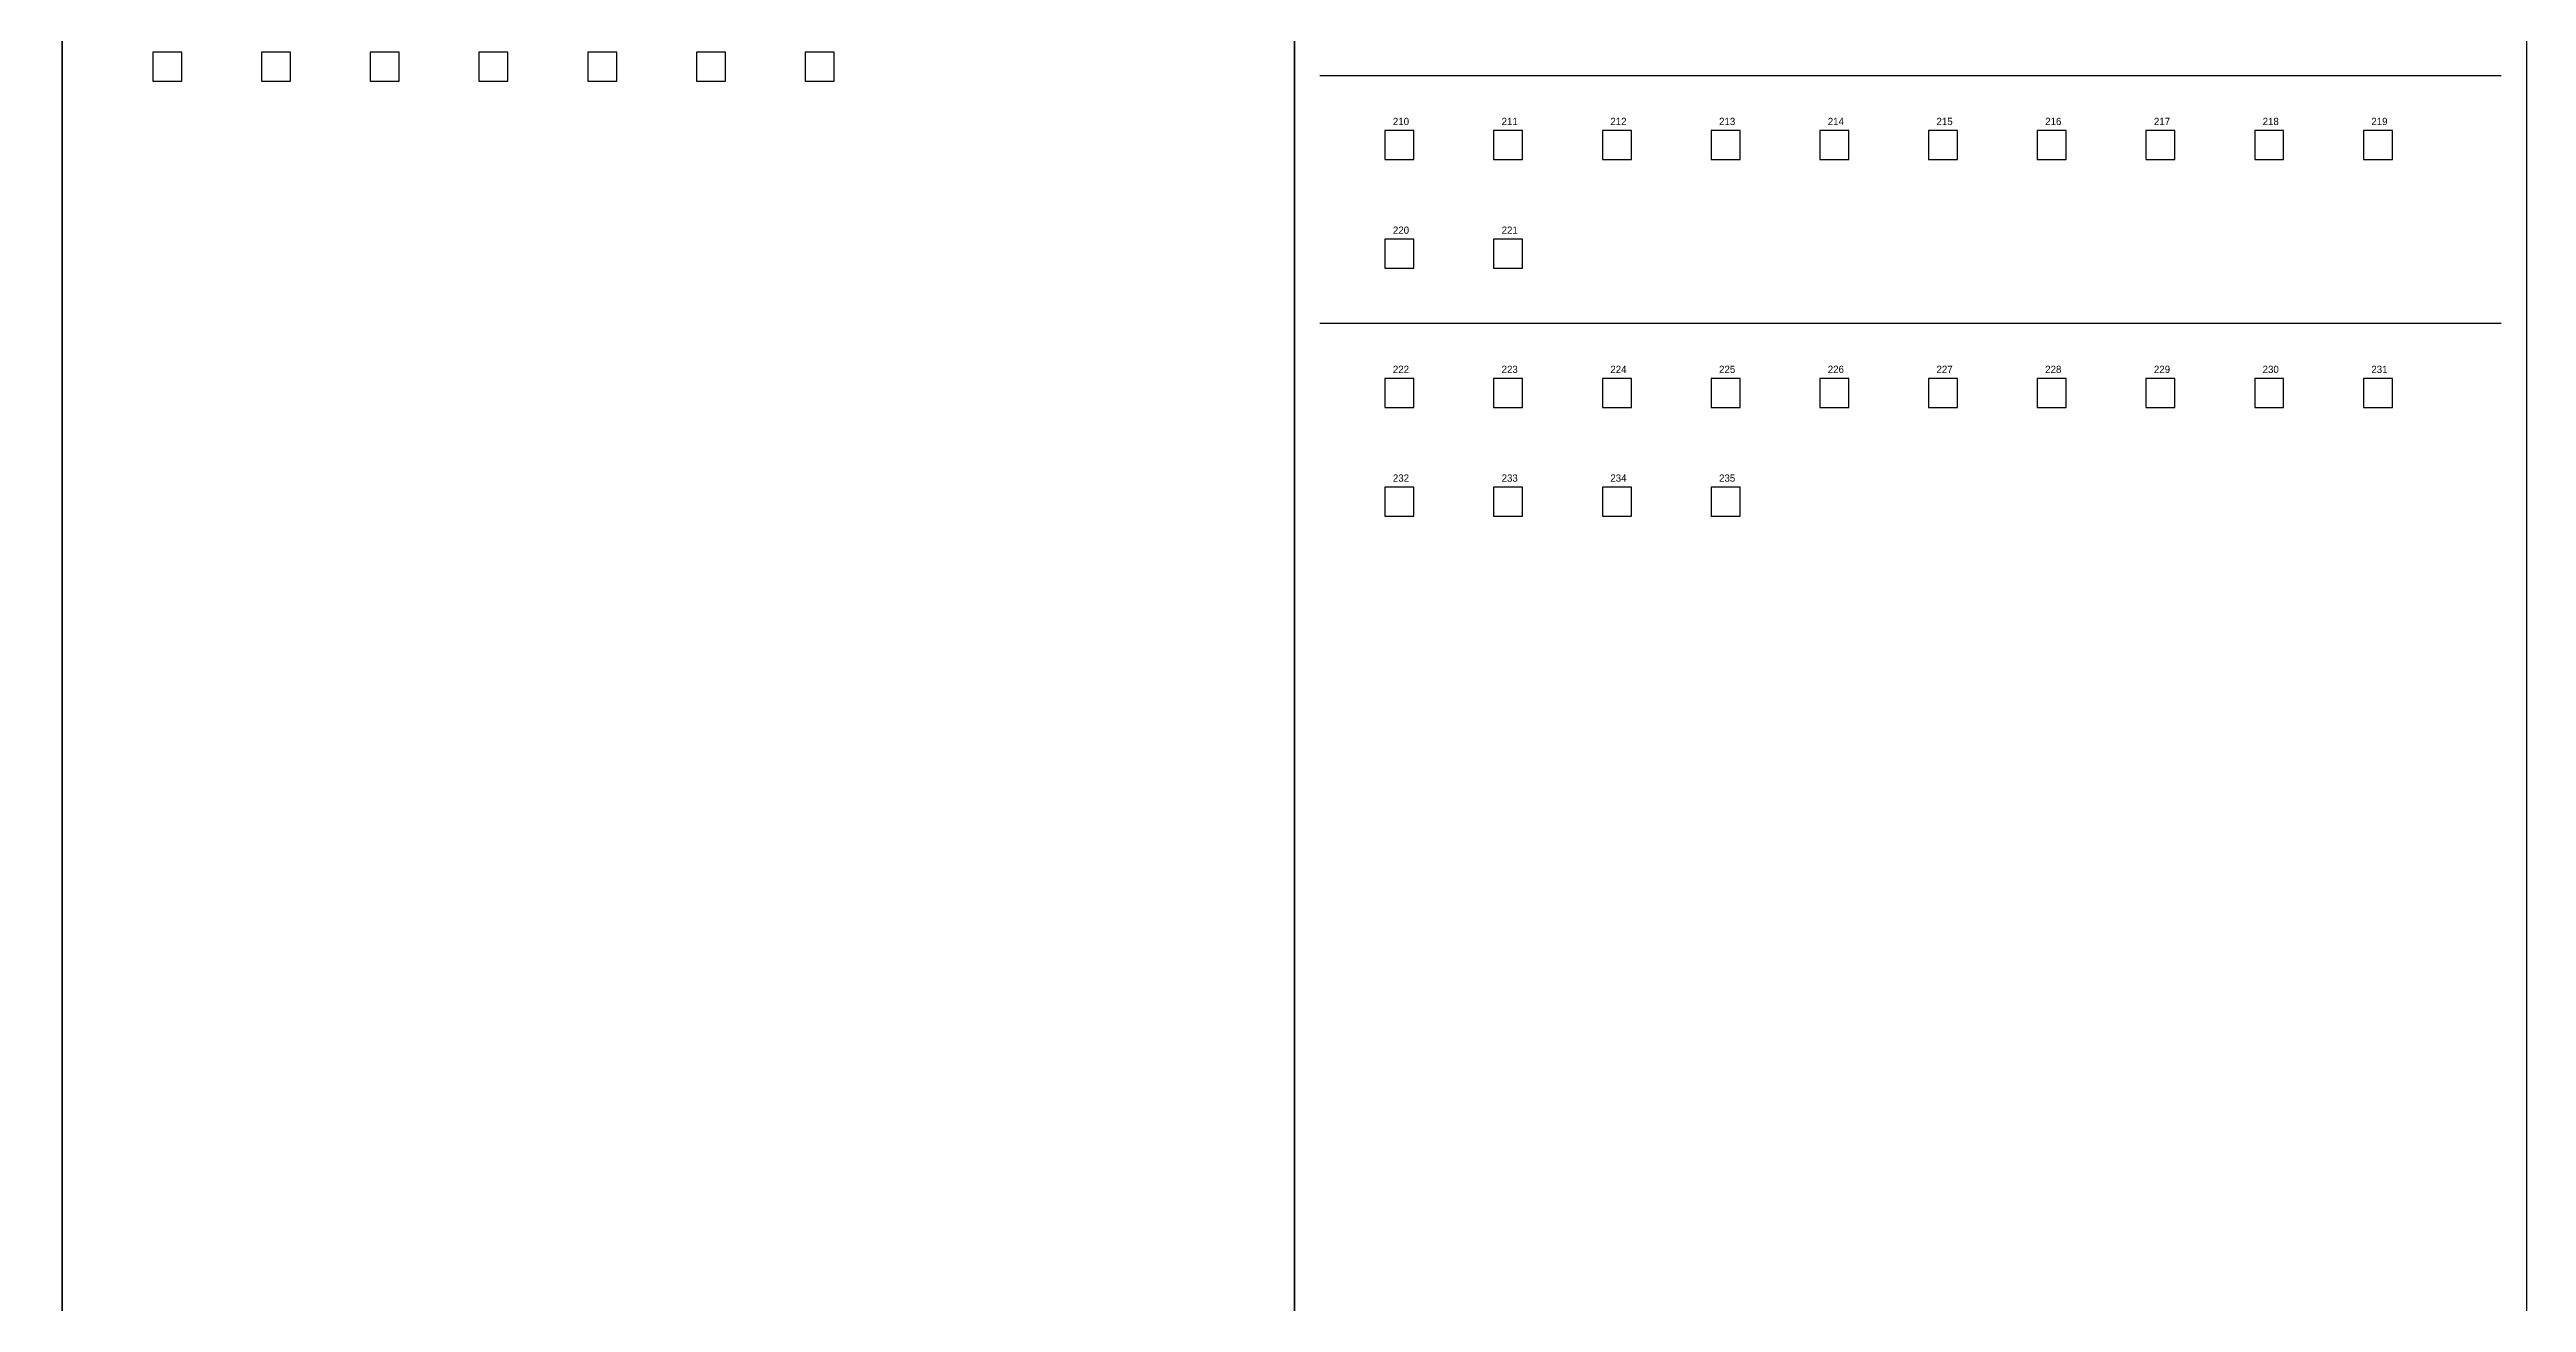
# Model space of a CAD drawing. Header units: metres. Extents: x 0 to 1360, y -2750 to 0.
# Drawn here: x 676 to 1360, y -1026 to -680 of the extents above; entities that cross this region are included whole.
import ezdxf

# ---------------------------------------------------------------- set-up
doc = ezdxf.new("R2010")
doc.units = ezdxf.units.M
for name, color, linetype in [('FITTING', 5, 'Continuous'), ('SYS-BORDER', 8, 'Continuous'), ('SYS-DIVIDER', 253, 'Continuous'), ('TEXT-SEQ', 3, 'Continuous')]:
    doc.layers.add(name, color=color, linetype=linetype)

msp = doc.modelspace()

# ---------------------------------------------------------------- linework, layer by layer
at = {"layer": 'FITTING'}
for points in [[(705, -688.8), (713, -688.8), (713, -680.8), (705, -680.8), (705, -688.8)], [(735, -688.8), (743, -688.8), (743, -680.8), (735, -680.8), (735, -688.8)], [(765, -688.8), (773, -688.8), (773, -680.8), (765, -680.8), (765, -688.8)], [(795, -688.8), (803, -688.8), (803, -680.8), (795, -680.8), (795, -688.8)], [(825, -688.8), (833, -688.8), (833, -680.8), (825, -680.8), (825, -688.8)], [(855, -688.8), (863, -688.8), (863, -680.8), (855, -680.8), (855, -688.8)], [(885, -688.8), (893, -688.8), (893, -680.8), (885, -680.8), (885, -688.8)], [(1045, -710.4), (1053, -710.4), (1053, -702.4), (1045, -702.4), (1045, -710.4)], [(1075, -710.4), (1083, -710.4), (1083, -702.4), (1075, -702.4), (1075, -710.4)], [(1105, -710.4), (1113, -710.4), (1113, -702.4), (1105, -702.4), (1105, -710.4)], [(1135, -710.4), (1143, -710.4), (1143, -702.4), (1135, -702.4), (1135, -710.4)], [(1165, -710.4), (1173, -710.4), (1173, -702.4), (1165, -702.4), (1165, -710.4)], [(1195, -710.4), (1203, -710.4), (1203, -702.4), (1195, -702.4), (1195, -710.4)], [(1225, -710.4), (1233, -710.4), (1233, -702.4), (1225, -702.4), (1225, -710.4)], [(1255, -710.4), (1263, -710.4), (1263, -702.4), (1255, -702.4), (1255, -710.4)], [(1285, -710.4), (1293, -710.4), (1293, -702.4), (1285, -702.4), (1285, -710.4)], [(1315, -710.4), (1323, -710.4), (1323, -702.4), (1315, -702.4), (1315, -710.4)], [(1045, -740.4), (1053, -740.4), (1053, -732.4), (1045, -732.4), (1045, -740.4)], [(1075, -740.4), (1083, -740.4), (1083, -732.4), (1075, -732.4), (1075, -740.4)], [(1045, -778.8), (1053, -778.8), (1053, -770.8), (1045, -770.8), (1045, -778.8)], [(1075, -778.8), (1083, -778.8), (1083, -770.8), (1075, -770.8), (1075, -778.8)], [(1105, -778.8), (1113, -778.8), (1113, -770.8), (1105, -770.8), (1105, -778.8)], [(1135, -778.8), (1143, -778.8), (1143, -770.8), (1135, -770.8), (1135, -778.8)], [(1165, -778.8), (1173, -778.8), (1173, -770.8), (1165, -770.8), (1165, -778.8)], [(1195, -778.8), (1203, -778.8), (1203, -770.8), (1195, -770.8), (1195, -778.8)], [(1225, -778.8), (1233, -778.8), (1233, -770.8), (1225, -770.8), (1225, -778.8)], [(1255, -778.8), (1263, -778.8), (1263, -770.8), (1255, -770.8), (1255, -778.8)], [(1285, -778.8), (1293, -778.8), (1293, -770.8), (1285, -770.8), (1285, -778.8)], [(1315, -778.8), (1323, -778.8), (1323, -770.8), (1315, -770.8), (1315, -778.8)], [(1045, -808.8), (1053, -808.8), (1053, -800.8), (1045, -800.8), (1045, -808.8)], [(1075, -808.8), (1083, -808.8), (1083, -800.8), (1075, -800.8), (1075, -808.8)], [(1105, -808.8), (1113, -808.8), (1113, -800.8), (1105, -800.8), (1105, -808.8)], [(1135, -808.8), (1143, -808.8), (1143, -800.8), (1135, -800.8), (1135, -808.8)]]:
    msp.add_lwpolyline(points, dxfattribs=at)
at = {"layer": 'SYS-BORDER'}
for points in [[(340, -550), (680, -550), (680, -1100), (340, -1100), (340, -550)], [(680, -550), (1020, -550), (1020, -1100), (680, -1100), (680, -550)], [(1020, -550), (1360, -550), (1360, -1100), (1020, -1100), (1020, -550)]]:
    msp.add_lwpolyline(points, dxfattribs=at)
at = {"layer": 'SYS-DIVIDER'}
for p, q in [((1027, -687.2), (1353, -687.2)), ((1027, -755.6), (1353, -755.6))]:
    msp.add_line(p, q, dxfattribs=at)

# ---------------------------------------------------------------- texts
at = {"layer": 'TEXT-SEQ'}
for s, p in [('210', (1047.2, -700.9)), ('211', (1077.2, -700.9)), ('212', (1107.2, -700.9)), ('213', (1137.2, -700.9)), ('214', (1167.2, -700.9)), ('215', (1197.2, -700.9)), ('216', (1227.2, -700.9)), ('217', (1257.2, -700.9)), ('218', (1287.2, -700.9)), ('219', (1317.2, -700.9)), ('220', (1047.2, -730.9)), ('221', (1077.2, -730.9)), ('222', (1047.2, -769.3)), ('223', (1077.2, -769.3)), ('224', (1107.2, -769.3)), ('225', (1137.2, -769.3)), ('226', (1167.2, -769.3)), ('227', (1197.2, -769.3)), ('228', (1227.2, -769.3)), ('229', (1257.2, -769.3)), ('230', (1287.2, -769.3)), ('231', (1317.2, -769.3)), ('232', (1047.2, -799.3)), ('233', (1077.2, -799.3)), ('234', (1107.2, -799.3)), ('235', (1137.2, -799.3))]:
    msp.add_text(s, height=2, dxfattribs=at).set_placement(p)

doc.saveas('drawing.dxf')
